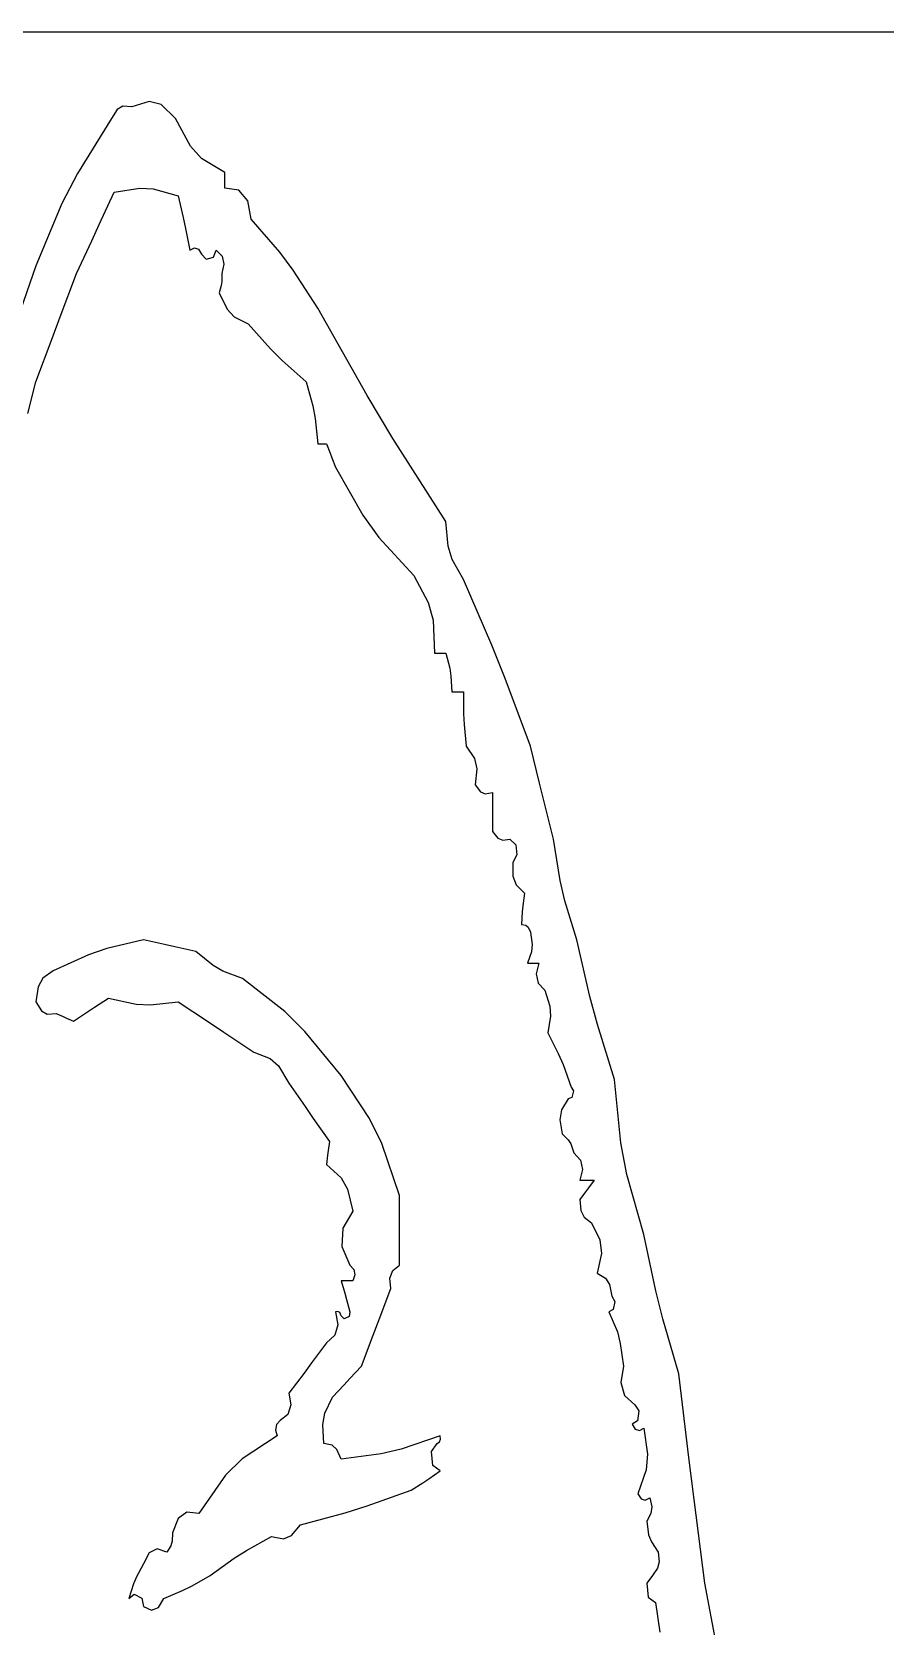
# Model space of a CAD drawing. Extents: x -446699 to 757189, y -606167 to -103070.
# Drawn here: x -196120.6 to -195964.1, y -418823.2 to -418530.8 of the extents above; entities that cross this region are included whole.
import ezdxf

# ---------------------------------------------------------------- set-up
doc = ezdxf.new("R2010")
doc.units = 0
doc.header["$LTSCALE"] = 1000
doc.header["$MEASUREMENT"] = 0
doc.layers.add('14', color=14, linetype='Continuous')
doc.layers.add('_0', color=7, linetype='Continuous')

# ---------------------------------------------------------------- blocks, each defined once
blk = doc.blocks.new('dianziq11')
for p, q in [((1207453, -130168), (1207408, -130238)), ((1207498, -130143), (1207453, -130168)), ((1207567, -130147), (1207498, -130143)), ((1207701, -130105), (1207567, -130147)), ((1207794, -130130), (1207701, -130105)), ((1207906, -130238), (1207794, -130130)), ((1207408, -130238), (1207144, -130666)), ((1208022, -130453), (1207906, -130238)), ((1208109, -130548), (1208022, -130453)), ((1208290, -130659), (1208109, -130548)), ((1207144, -130666), (1207024, -130898)), ((1208290, -130707), (1208290, -130659)), ((1208290, -130731), (1208290, -130707)), ((1207313, -131063), (1207431, -130810)), ((1207431, -130810), (1207629, -130779)), ((1207629, -130779), (1207734, -130785)), ((1207734, -130785), (1207928, -130840)), ((1207928, -130840), (1207965, -131008)), ((1208290, -130780), (1208290, -130731)), ((1208398, -130796), (1208290, -130780)), ((1208469, -130879), (1208398, -130796)), ((1207024, -130898), (1206821, -131382)), ((1208494, -131021), (1208469, -130879)), ((1207255, -131189), (1207313, -131063)), ((1207965, -131008), (1207983, -131093)), ((1208716, -131277), (1208494, -131021)), ((1207137, -131442), (1207255, -131189)), ((1207983, -131093), (1208019, -131261)), ((1208019, -131261), (1208053, -131243)), ((1208053, -131243), (1208085, -131253)), ((1208085, -131253), (1208109, -131292)), ((1208109, -131292), (1208144, -131332)), ((1208144, -131332), (1208202, -131316)), ((1208202, -131316), (1208222, -131261)), ((1208222, -131261), (1208268, -131307)), ((1208268, -131307), (1208283, -131369)), ((1208821, -131417), (1208716, -131277)), ((1206821, -131382), (1206627, -131946)), ((1207011, -131779), (1207137, -131442)), ((1208267, -131442), (1208266, -131504)), ((1208283, -131369), (1208267, -131442)), ((1209013, -131713), (1208821, -131417)), ((1208261, -131535), (1208245, -131593)), ((1208266, -131504), (1208261, -131535)), ((1208245, -131593), (1208309, -131721)), ((1206947, -131948), (1207011, -131779)), ((1208309, -131721), (1208363, -131779)), ((1208363, -131779), (1208471, -131834)), ((1209396, -132392), (1209013, -131713)), ((1206821, -132285), (1206947, -131948)), ((1208471, -131834), (1208644, -132028)), ((1208644, -132028), (1208735, -132119)), ((1208735, -132119), (1208923, -132285)), ((1206760, -132532), (1206821, -132285)), ((1208923, -132285), (1208974, -132472)), ((1209595, -132724), (1209396, -132392)), ((1208974, -132472), (1208992, -132570)), ((1208992, -132570), (1209013, -132767)), ((1209013, -132767), (1209041, -132767)), ((1209041, -132767), (1209054, -132767)), ((1209054, -132767), (1209081, -132767)), ((1209081, -132767), (1209108, -132839)), ((1210008, -133369), (1209595, -132724)), ((1209108, -132839), (1209122, -132876)), ((1209122, -132876), (1209149, -132948)), ((1209149, -132948), (1209362, -133321)), ((1209362, -133321), (1209487, -133495)), ((1210024, -133563), (1210008, -133369)), ((1209487, -133495), (1209759, -133791)), ((1210055, -133666), (1210024, -133563)), ((1210144, -133821), (1210055, -133666)), ((1209759, -133791), (1209871, -133999)), ((1210364, -134330), (1210144, -133821)), ((1209871, -133999), (1209908, -134138)), ((1209908, -134138), (1209918, -134393)), ((1209918, -134393), (1209954, -134393)), ((1209954, -134393), (1209972, -134393)), ((1209972, -134393), (1210008, -134393)), ((1210008, -134393), (1210037, -134510)), ((1210468, -134590), (1210364, -134330)), ((1210037, -134510), (1210046, -134572)), ((1210046, -134572), (1210053, -134695)), ((1210664, -135116), (1210468, -134590)), ((1210053, -134695), (1210089, -134695)), ((1210089, -134695), (1210108, -134695)), ((1210108, -134695), (1210144, -134695)), ((1210144, -134695), (1210145, -134864)), ((1210145, -134864), (1210150, -134949)), ((1210150, -134949), (1210166, -135116)), ((1210166, -135116), (1210229, -135211)), ((1210736, -135405), (1210664, -135116)), ((1210229, -135211), (1210247, -135293)), ((1210247, -135293), (1210234, -135417)), ((1210234, -135417), (1210276, -135470)), ((1210772, -135550), (1210736, -135405)), ((1210276, -135470), (1210313, -135486)), ((1210313, -135486), (1210370, -135477)), ((1210370, -135477), (1210370, -135598)), ((1210845, -135839), (1210772, -135550)), ((1210370, -135598), (1210370, -135658)), ((1210370, -135658), (1210370, -135779)), ((1210370, -135779), (1210411, -135831)), ((1210411, -135831), (1210449, -135847)), ((1210449, -135847), (1210505, -135839)), ((1210505, -135839), (1210550, -135882)), ((1210550, -135882), (1210560, -135960)), ((1210895, -136160), (1210845, -135839)), ((1210560, -135960), (1210528, -136020)), ((1210528, -136020), (1210528, -136127)), ((1210528, -136127), (1210554, -136195)), ((1210932, -136319), (1210895, -136160)), ((1210554, -136195), (1210618, -136260)), ((1210618, -136260), (1210605, -136356)), ((1210601, -136404), (1210596, -136501)), ((1210605, -136356), (1210601, -136404)), ((1211025, -136622), (1210932, -136319)), ((1210596, -136501), (1210628, -136507)), ((1210628, -136507), (1210647, -136524)), ((1210647, -136524), (1210664, -136562)), ((1207657, -136622), (1207372, -136690)), ((1207820, -136658), (1207657, -136622)), ((1207901, -136676), (1207820, -136658)), ((1210664, -136562), (1210678, -136657)), ((1210678, -136657), (1210673, -136715)), ((1211127, -137062), (1211025, -136622)), ((1207230, -136739), (1206956, -136863)), ((1207372, -136690), (1207230, -136739)), ((1208064, -136712), (1207901, -136676)), ((1208199, -136822), (1208064, -136712)), ((1210673, -136715), (1210641, -136803)), ((1206956, -136863), (1206876, -136919)), ((1208274, -136866), (1208199, -136822)), ((1208426, -136923), (1208274, -136866)), ((1210641, -136803), (1210677, -136803)), ((1210677, -136803), (1210695, -136803)), ((1210695, -136803), (1210731, -136803)), ((1210731, -136803), (1210710, -136885)), ((1210710, -136885), (1210725, -136958)), ((1206839, -136986), (1206821, -137104)), ((1206876, -136919), (1206839, -136986)), ((1208755, -137179), (1208426, -136923)), ((1210725, -136958), (1210777, -137013)), ((1210777, -137013), (1210815, -137136)), ((1206821, -137104), (1206865, -137174)), ((1207223, -137182), (1207277, -137145)), ((1207277, -137145), (1207386, -137074)), ((1207386, -137074), (1207600, -137121)), ((1207600, -137121), (1207712, -137127)), ((1207712, -137127), (1207928, -137104)), ((1207928, -137104), (1208164, -137260)), ((1210815, -137136), (1210820, -137215)), ((1211186, -137280), (1211127, -137062)), ((1206865, -137174), (1206910, -137200)), ((1206910, -137200), (1206979, -137194)), ((1206979, -137194), (1207033, -137218)), ((1207033, -137218), (1207060, -137230)), ((1207060, -137230), (1207115, -137254)), ((1207115, -137254), (1207223, -137182)), ((1208164, -137260), (1208281, -137338)), ((1208912, -137333), (1208755, -137179)), ((1210820, -137215), (1210799, -137345)), ((1211319, -137706), (1211186, -137280)), ((1208281, -137338), (1208516, -137495)), ((1209194, -137676), (1208912, -137333)), ((1210799, -137345), (1210881, -137505)), ((1208516, -137495), (1208641, -137544)), ((1210881, -137505), (1210918, -137591)), ((1208641, -137544), (1208706, -137601)), ((1208706, -137601), (1208787, -137736)), ((1210918, -137591), (1210980, -137766)), ((1208787, -137736), (1208913, -137918)), ((1209415, -138010), (1209194, -137676)), ((1210980, -137766), (1210998, -137796)), ((1211366, -138199), (1211319, -137706)), ((1210958, -137857), (1210905, -137943)), ((1210985, -137847), (1210958, -137857)), ((1210998, -137796), (1210985, -137847)), ((1208913, -137918), (1208976, -138009)), ((1208976, -138009), (1209104, -138188)), ((1209509, -138204), (1209415, -138010)), ((1210905, -137943), (1210892, -138020)), ((1210892, -138020), (1210912, -138128)), ((1210912, -138128), (1210958, -138175)), ((1209092, -138259), (1209088, -138296)), ((1209104, -138188), (1209092, -138259)), ((1209646, -138609), (1209509, -138204)), ((1210958, -138175), (1210978, -138208)), ((1210978, -138208), (1211003, -138278)), ((1211413, -138446), (1211366, -138199)), ((1209088, -138296), (1209081, -138368)), ((1209081, -138368), (1209193, -138472)), ((1211003, -138278), (1211054, -138333)), ((1211054, -138333), (1211070, -138406)), ((1209193, -138472), (1209242, -138559)), ((1211070, -138406), (1211048, -138489)), ((1211048, -138489), (1211093, -138489)), ((1211093, -138489), (1211116, -138489)), ((1211116, -138489), (1211161, -138489)), ((1211161, -138489), (1211116, -138549)), ((1211545, -138911), (1211413, -138446)), ((1209242, -138559), (1209285, -138730)), ((1209646, -138826), (1209646, -138609)), ((1211093, -138579), (1211048, -138640)), ((1211048, -138640), (1211057, -138726)), ((1211116, -138549), (1211093, -138579)), ((1209285, -138730), (1209206, -138863)), ((1211057, -138726), (1211082, -138776)), ((1209206, -138863), (1209198, -139005)), ((1209646, -138935), (1209646, -138826)), ((1211082, -138776), (1211138, -138820)), ((1211138, -138820), (1211204, -138953)), ((1209198, -139005), (1209262, -139151)), ((1209646, -139151), (1209646, -138935)), ((1211204, -138953), (1211216, -139059)), ((1211639, -139350), (1211545, -138911)), ((1211216, -139059), (1211184, -139212)), ((1209262, -139151), (1209291, -139183)), ((1209299, -139226), (1209285, -139272)), ((1209291, -139183), (1209299, -139226)), ((1209571, -139252), (1209594, -139191)), ((1209579, -139332), (1209571, -139252)), ((1209594, -139191), (1209646, -139151)), ((1211184, -139212), (1211248, -139250)), ((1211248, -139250), (1211280, -139301)), ((1209230, -139272), (1209194, -139272)), ((1209194, -139272), (1209221, -139368)), ((1209221, -139368), (1209235, -139416)), ((1209249, -139272), (1209230, -139272)), ((1209285, -139272), (1209249, -139272)), ((1209488, -139573), (1209579, -139332)), ((1211280, -139301), (1211297, -139392)), ((1211693, -139568), (1211639, -139350)), ((1209169, -139509), (1209149, -139513)), ((1209149, -139513), (1209168, -139613)), ((1209184, -139519), (1209169, -139509)), ((1209235, -139416), (1209262, -139513)), ((1209262, -139513), (1209255, -139550)), ((1211308, -139494), (1211274, -139513)), ((1211274, -139513), (1211340, -139669)), ((1211297, -139392), (1211320, -139431)), ((1211320, -139431), (1211308, -139494)), ((1209168, -139613), (1209145, -139695)), ((1209194, -139543), (1209184, -139519)), ((1209217, -139567), (1209194, -139543)), ((1209255, -139550), (1209217, -139567)), ((1209443, -139694), (1209488, -139573)), ((1211817, -139995), (1211693, -139568)), ((1209081, -139754), (1208964, -139910)), ((1209145, -139695), (1209081, -139754)), ((1209353, -139934), (1209443, -139694)), ((1211340, -139669), (1211363, -139758)), ((1211363, -139758), (1211387, -139934)), ((1208905, -139989), (1208787, -140145)), ((1208964, -139910), (1208905, -139989)), ((1209262, -140031), (1209353, -139934)), ((1211387, -139934), (1211366, -140061)), ((1211895, -140646), (1211817, -139995)), ((1209126, -140175), (1209217, -140079)), ((1209217, -140079), (1209262, -140031)), ((1211366, -140061), (1211396, -140164)), ((1208803, -140235), (1208779, -140310)), ((1208787, -140145), (1208803, -140235)), ((1209066, -140301), (1209126, -140175)), ((1211396, -140164), (1211477, -140236)), ((1211477, -140236), (1211508, -140282)), ((1208720, -140356), (1208691, -140388)), ((1208779, -140310), (1208720, -140356)), ((1209050, -140388), (1209066, -140301)), ((1211496, -140359), (1211455, -140386)), ((1211508, -140282), (1211496, -140359)), ((1208697, -140477), (1208424, -140655)), ((1208691, -140388), (1208683, -140431)), ((1208683, -140431), (1208697, -140477)), ((1209059, -140537), (1209050, -140388)), ((1209963, -140477), (1209660, -140579)), ((1209958, -140524), (1209966, -140503)), ((1209966, -140503), (1209963, -140477)), ((1211455, -140386), (1211479, -140424)), ((1211479, -140424), (1211511, -140435)), ((1211511, -140435), (1211545, -140416)), ((1211545, -140416), (1211575, -140619)), ((1209123, -140550), (1209059, -140537)), ((1209160, -140583), (1209123, -140550)), ((1209194, -140657), (1209160, -140583)), ((1209505, -140615), (1209194, -140657)), ((1209660, -140579), (1209505, -140615)), ((1209895, -140597), (1209940, -140537)), ((1209907, -140707), (1209895, -140597)), ((1209940, -140537), (1209958, -140524)), ((1211575, -140619), (1211564, -140740)), ((1208424, -140655), (1208294, -140783)), ((1209874, -140811), (1209963, -140748)), ((1209963, -140748), (1209907, -140707)), ((1211564, -140740), (1211500, -140928)), ((1211936, -140971), (1211895, -140646)), ((1208294, -140783), (1208087, -141079)), ((1209737, -140898), (1209829, -140842)), ((1209829, -140842), (1209874, -140811)), ((1209396, -141021), (1209737, -140898)), ((1211500, -140928), (1211524, -140967)), ((1211524, -140967), (1211556, -140977)), ((1211556, -140977), (1211591, -140958)), ((1211591, -140958), (1211607, -141028)), ((1212020, -141621), (1211936, -140971)), ((1207926, -141119), (1207883, -141229)), ((1207994, -141069), (1207926, -141119)), ((1208087, -141079), (1207994, -141069)), ((1208878, -141169), (1209224, -141076)), ((1209224, -141076), (1209396, -141021)), ((1211600, -141080), (1211568, -141139)), ((1211607, -141028), (1211600, -141080)), ((1207883, -141229), (1207880, -141294)), ((1208807, -141252), (1208878, -141169)), ((1211568, -141139), (1211583, -141245)), ((1211583, -141245), (1211604, -141300)), ((1207763, -141355), (1207701, -141386)), ((1207838, -141380), (1207763, -141355)), ((1207869, -141330), (1207838, -141380)), ((1207880, -141294), (1207869, -141330)), ((1208362, -141428), (1208458, -141368)), ((1208458, -141368), (1208652, -141259)), ((1208652, -141259), (1208745, -141277)), ((1208745, -141277), (1208807, -141252)), ((1211604, -141300), (1211658, -141380)), ((1207657, -141470), (1207603, -141571)), ((1207701, -141386), (1207657, -141470)), ((1208177, -141561), (1208362, -141428)), ((1211666, -141456), (1211653, -141506)), ((1211658, -141380), (1211666, -141456)), ((1207603, -141571), (1207579, -141627)), ((1208035, -141641), (1208177, -141561)), ((1211613, -141561), (1211568, -141621)), ((1211568, -141621), (1211580, -141731)), ((1211653, -141506), (1211613, -141561)), ((1212110, -142103), (1212020, -141621)), ((1207579, -141627), (1207544, -141741)), ((1207544, -141741), (1207585, -141707)), ((1207585, -141707), (1207645, -141739)), ((1207645, -141739), (1207657, -141802)), ((1207774, -141810), (1207815, -141741)), ((1207815, -141741), (1207962, -141678)), ((1207962, -141678), (1208035, -141641)), ((1211580, -141731), (1211636, -141771)), ((1207657, -141802), (1207719, -141831)), ((1207719, -141831), (1207774, -141810)), ((1211636, -141771), (1211670, -142001))]:
    blk.add_line(p, q)
blk = doc.blocks.new('YHYHHRR')
at = {"layer": '14', "color": 14}
blk.add_line((256880.6, 471249.55), (266880.6, 471249.55), dxfattribs=at)
at = {"layer": '_0', "xscale": 0.0471933356930011, "yscale": 0.0471933356930011, "zscale": 0.0471933356930011}
blk.add_blockref('dianziq11', (208274.73, 477364.14), dxfattribs=at)

msp = doc.modelspace()

# ---------------------------------------------------------------- block references
at = {"xscale": 0.49999995, "yscale": 0.49999995, "zscale": 0.49999995}
msp.add_blockref('YHYHHRR', (-328734.18, -654155.55), dxfattribs=at)

doc.saveas('drawing.dxf')
